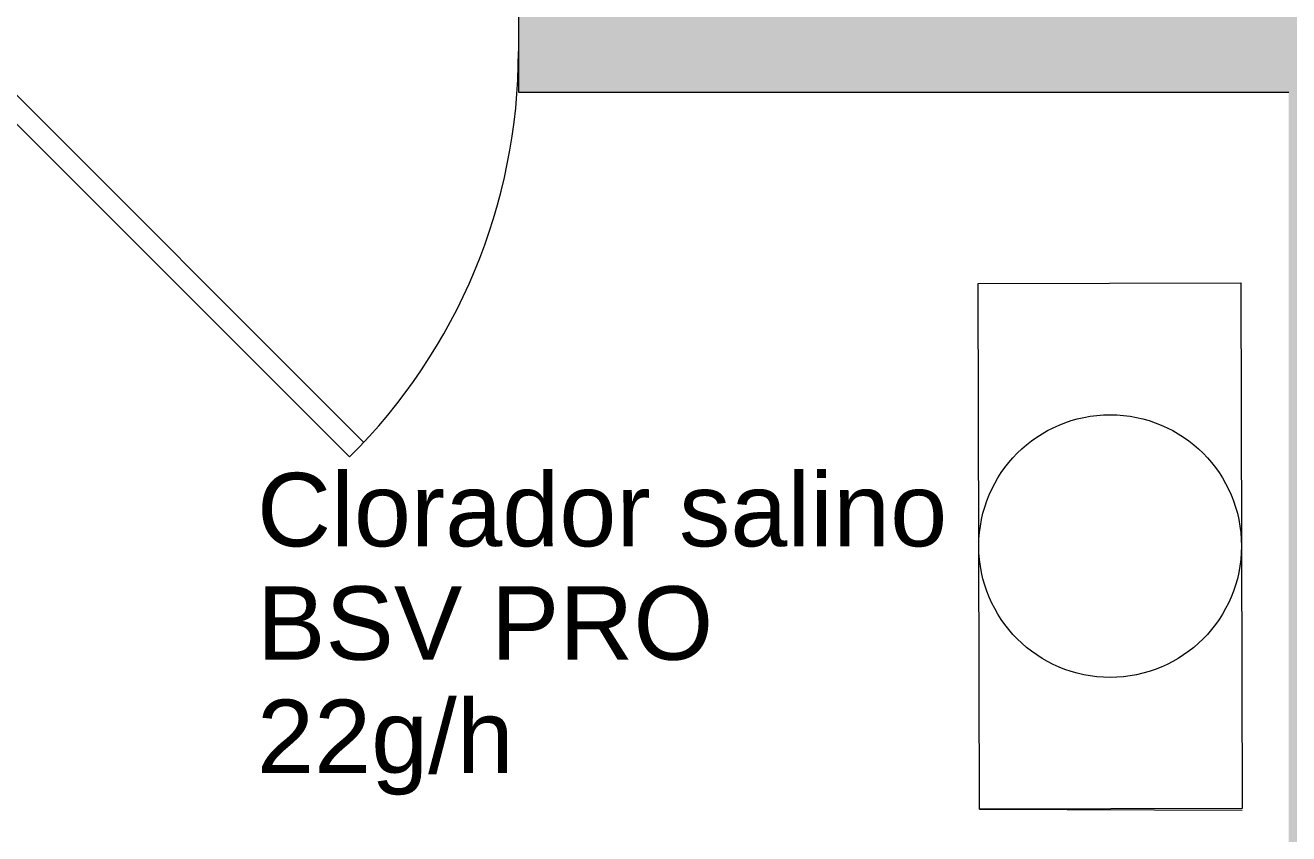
# Model space of a CAD drawing. Header units: millimetres. Extents: x 441156 to 441876, y 4514765 to 4515211.
# Drawn here: x 441242.132 to 441245.227, y 4514796.269 to 4514798.25 of the extents above; entities that cross this region are included whole.
import ezdxf

# ---------------------------------------------------------------- set-up
doc = ezdxf.new("R2010")
doc.units = ezdxf.units.MM
doc.linetypes.add('CONTINUA', pattern=[0])
for name, color, linetype, lineweight in [('_CAVITI-AUX', 2, 'Continuous', 5), ('A-DETL-THIN', 7, 'Continuous', 9), ('G-ANNO-TEXT', 7, 'Continuous', 9)]:
    doc.layers.add(name, color=color, linetype=linetype, lineweight=lineweight)
doc.layers.add('A-DETL', color=7, linetype='Continuous', lineweight=50, true_color=0x008000)
doc.styles.add('Arial', font='arial.ttf', dxfattribs={"height": 0.09})

msp = doc.modelspace()

# ---------------------------------------------------------------- hatches: boundary and pattern name
at = {"layer": '_CAVITI-AUX', "linetype": 'CONTINUA'}
h = msp.add_hatch(color=254, dxfattribs=at)
h.dxf.hatch_style = 1
h.paths.add_polyline_path([(441245.72737469, 4514800.83348909), (441238.32672063, 4514800.83348909), (441238.32672063, 4514796.71957894), (441238.82672063, 4514796.71957894), (441238.82672063, 4514798.08601725), (441241.94041904, 4514798.08601725), (441241.94041904, 4514798.28601724), (441238.82672063, 4514798.28601724), (441238.82672063, 4514800.33348909), (441245.22737469, 4514800.33348909), (441245.22737469, 4514798.28601724), (441243.34041904, 4514798.28601724), (441243.34041904, 4514798.08601725), (441245.22737469, 4514798.08601725), (441245.22737469, 4514790.33348909), (441238.82672063, 4514790.33348909), (441238.82672063, 4514791.19053393), (441238.32672063, 4514791.19053393), (441238.32672063, 4514789.83348909), (441245.72737469, 4514789.83348909)])

# ---------------------------------------------------------------- linework, layer by layer
at = {"layer": 'A-DETL', "color": 5, "lineweight": 18, "true_color": 0x0000ff}
for p, q in [((441244.46634345, 4514797.61712098, -0.00000053), (441245.10979801, 4514797.61888911, -0.00000053)), ((441244.46988239, 4514796.32923358, -0.00000053), (441244.46634345, 4514797.61712098, -0.00000053)), ((441245.10979801, 4514797.61888911, -0.00000053), (441245.11333695, 4514796.33100171, -0.00000053)), ((441245.11333695, 4514796.33100171, -0.00000053), (441244.46988239, 4514796.32923358, -0.00000053)), ((441244.46988239, 4514796.32923358, -0.00000053), (441245.11333606, 4514796.32716678, -0.00000053))]:
    msp.add_line(p, q, dxfattribs=at)
at = {"layer": 'A-DETL', "color": 7, "lineweight": 18}
msp.add_circle((441244.7898402, 4514796.97406135, -0.00000053), 0.3217285, dxfattribs=at)
at = {"layer": 'A-DETL-THIN', "lineweight": 18}
for p, q in [((441243.34041904, 4514798.28601724, -0.00000053), (441243.34041904, 4514798.08601725, -0.00000053)), ((441241.97577438, 4514798.21372697, -0.00000053), (441242.96139874, 4514797.22810261, -0.00000053)), ((441242.92653835, 4514797.19225232, -0.00000053), (441241.94041904, 4514798.17837163, -0.00000053)), ((441243.34041904, 4514798.08601725, -0.00000053), (441245.22727604, 4514798.08601725, -0.00000053))]:
    msp.add_line(p, q, dxfattribs=at)
msp.add_arc((441241.94041904, 4514798.18601725, -0.00000053), 1.4, 314.77874496, 0, dxfattribs=at)

# ---------------------------------------------------------------- texts
at = {"layer": 'G-ANNO-TEXT', "char_height": 0.18, "attachment_point": 1, "style": 'Arial'}
for s, insert, width in [('Clorador salino ', (441242.69972057, 4514797.15341111, -0.00000053), 2.084303125), ('BSV PRO ', (441242.69972057, 4514796.87559861, -0.00000053), 1.41097), ('22g/h', (441242.69972057, 4514796.59778611, -0.00000053), 0.75358625)]:
    msp.add_mtext(s, dxfattribs=dict(at, insert=insert, width=width))

doc.saveas('drawing.dxf')
